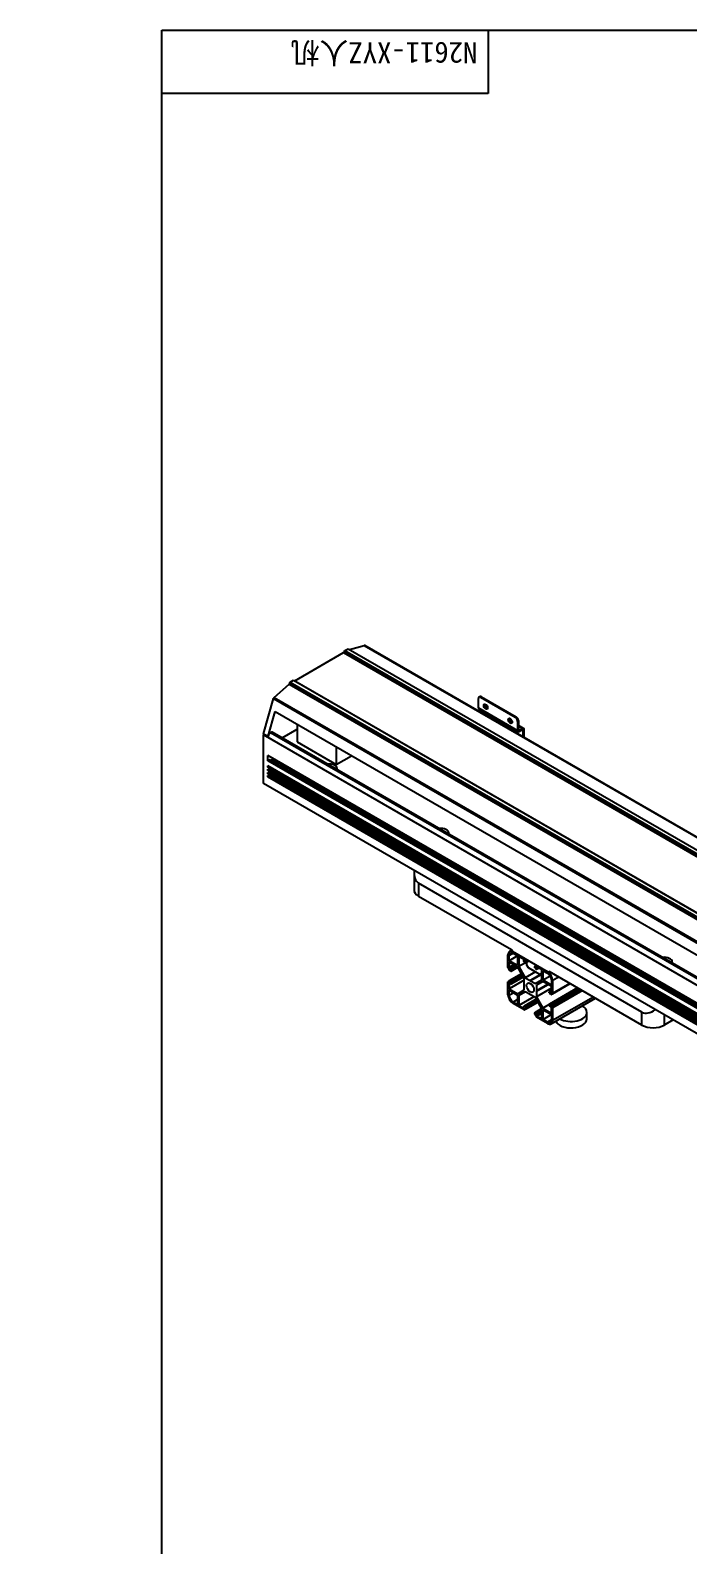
# Model space of a CAD drawing. Header units: millimetres. Extents: x 0 to 6044, y -1712 to 410.
# Drawn here: x 0 to 124.9, y 122.3 to 410 of the extents above; entities that cross this region are included whole.
import ezdxf
from ezdxf import colors
from ezdxf.entities.mleader import LeaderData, LeaderLine
from ezdxf.math import Vec2, Vec3

# ---------------------------------------------------------------- set-up
doc = ezdxf.new("R2010")
doc.units = ezdxf.units.MM
for name, color, linetype in [('1211-TDT-4040S-8', 7, 'Continuous'), ('1212-GN_31611', 7, 'Continuous'), ('1221-第一轴同步带安装板', 7, 'Continuous'), ('1221-脚钉', 7, 'Continuous'), ('Default', 7, 'Continuous'), ('LHBT10-S1000-1', 7, 'Continuous'), ('加宽感应片-LRDU', 7, 'Continuous'), ('图框', 7, 'Continuous')]:
    doc.layers.add(name, color=color, linetype=linetype)

# ---------------------------------------------------------------- blocks, each defined once
blk = doc.blocks.new('SE1')
at = {"layer": '1211-TDT-4040S-8', "color": 7, "linetype": 'Continuous'}
for p, q in [((90.74, 231.92), (90.74, 234.35)), ((91.7, 234.63), (90.98, 234.21)), ((90.98, 233.21), (90.98, 234.21)), ((92.57, 234.13), (90.98, 233.21)), ((92.57, 232.29), (90.98, 233.21)), ((91.45, 235.21), (91.02, 234.96)), ((91.7, 234.9), (93.8, 233.69)), ((91.7, 234.63), (92.57, 234.13)), ((92.57, 234.13), (92.57, 232.29)), ((92.8, 233.99), (92.8, 232.1)), ((93.67, 233.49), (92.8, 233.99)), ((93.78, 233.08), (93.78, 233.31)), ((94.01, 233.56), (93.9, 233.5)), ((94.22, 233.44), (94.01, 233.32)), ((94.08, 232.82), (94.69, 233.17)), ((94.43, 233.32), (94.11, 233.13)), ((94.64, 233.2), (94.11, 232.89)), ((94.11, 233.13), (94.11, 232.89)), ((90.98, 232.94), (90.98, 231.93)), ((92.61, 231.99), (90.98, 232.94)), ((91.84, 232.44), (90.98, 231.93)), ((93.34, 230.73), (90.98, 229.37)), ((91.27, 231.25), (91.06, 231.37)), ((93.36, 230.69), (91.06, 229.36)), ((92.06, 232.31), (91.08, 231.75)), ((91.08, 231.75), (91.27, 231.64)), ((92.25, 232.2), (91.27, 231.64)), ((93.47, 230.51), (91.27, 229.24)), ((91.35, 231.24), (92.62, 231.98)), ((92.46, 232.08), (91.38, 231.46)), ((92.59, 232.01), (91.38, 231.31)), ((91.38, 231.46), (91.38, 231.31)), ((93.58, 230.32), (91.38, 229.06)), ((93.64, 230.21), (91.38, 228.91)), ((93.84, 229.87), (92.61, 231.99)), ((94.04, 232.82), (92.8, 232.1)), ((92.8, 232.1), (94.03, 229.98)), ((94.01, 232.83), (93.88, 232.9)), ((95.96, 231.09), (94.03, 229.98)), ((97.17, 230.75), (94.93, 229.45)), ((97.17, 230.62), (95.04, 229.39)), ((95.85, 231.88), (95.85, 232.13)), ((96.1, 232.32), (95.89, 232.2)), ((96.07, 232.25), (95.96, 232.19)), ((96.09, 231.63), (95.96, 231.7)), ((96.13, 232.34), (96.1, 232.32)), ((96.16, 231.62), (96.53, 231.83)), ((96.17, 232.31), (98.27, 231.1)), ((96.3, 231.97), (96.19, 231.91)), ((96.19, 231.91), (96.19, 231.69)), ((96.49, 231.86), (96.19, 231.69)), ((97.17, 231.47), (96.3, 231.97)), ((97.17, 229.58), (97.17, 231.47)), ((97.4, 229.5), (97.4, 231.33)), ((97.4, 231.33), (98.27, 230.83)), ((98.78, 230.29), (97.4, 229.5)), ((90.74, 226.75), (90.74, 229.18)), ((90.98, 229.37), (90.77, 229.25)), ((90.95, 229.3), (90.85, 229.24)), ((93.84, 229.55), (90.98, 227.89)), ((91.08, 228.96), (90.98, 228.9)), ((90.98, 228.9), (90.98, 227.89)), ((90.98, 227.89), (92.61, 226.95)), ((90.98, 226.62), (90.98, 227.62)), ((90.98, 227.62), (92.57, 226.7)), ((91.06, 229.36), (91.27, 229.24)), ((91.27, 228.85), (91.08, 228.96)), ((91.35, 228.84), (93.66, 230.18)), ((91.38, 229.06), (91.38, 228.91)), ((92.61, 226.95), (93.84, 227.66)), ((94.03, 227.33), (92.8, 226.62)), ((93.84, 228.82), (93.84, 229.87)), ((93.9, 228.72), (93.84, 228.82)), ((93.9, 228.73), (93.84, 228.7)), ((93.84, 228.7), (93.9, 228.72)), ((93.84, 227.66), (93.84, 228.7)), ((94.03, 229.98), (94.93, 229.45)), ((94.93, 226.81), (94.03, 227.33)), ((94.93, 229.45), (94.98, 229.35)), ((94.98, 229.35), (95.04, 229.39)), ((95.04, 229.39), (95.94, 228.87)), ((95.94, 228.87), (97.17, 229.58)), ((96.13, 227.5), (96.07, 227.48)), ((96.07, 227.48), (96.13, 227.38)), ((97.36, 229.25), (96.13, 228.55)), ((98.26, 228.73), (96.13, 227.5)), ((98.37, 228.67), (96.13, 227.38)), ((96.13, 228.55), (96.13, 227.5)), ((98.99, 227.99), (96.13, 226.33)), ((96.13, 227.38), (96.13, 226.33)), ((98.99, 228.31), (97.36, 229.25)), ((98.99, 228.58), (97.4, 229.5)), ((103.98, 228.05), (98.62, 224.96)), ((98.99, 227.58), (98.62, 227.36)), ((104.02, 228.03), (98.7, 224.95)), ((98.99, 227.52), (98.7, 227.35)), ((98.7, 227.35), (98.89, 227.24)), ((104.23, 227.9), (98.91, 224.83)), ((98.99, 229.58), (98.99, 228.58)), ((98.99, 227.3), (98.99, 228.31)), ((104.45, 227.78), (99.01, 224.65)), ((104.66, 227.66), (99.12, 224.46)), ((99.2, 226.95), (102.54, 228.88)), ((100.39, 230.12), (99.23, 229.45)), ((99.23, 229.45), (99.23, 227.02)), ((102.49, 228.91), (99.23, 227.02)), ((104.87, 227.54), (99.23, 224.28)), ((91.84, 227.12), (90.98, 226.62)), ((92.57, 225.87), (91.7, 225.37)), ((92.57, 224.87), (91.7, 225.37)), ((93.8, 223.89), (91.7, 225.1)), ((92.57, 226.7), (92.57, 224.87)), ((92.8, 226.62), (92.8, 224.73)), ((95.66, 226.39), (92.8, 224.73)), ((92.8, 224.73), (93.67, 224.23)), ((93.78, 224.29), (93.78, 224.51)), ((96.12, 225.92), (93.81, 224.58)), ((96.14, 225.88), (93.88, 224.57)), ((93.88, 224.57), (94.01, 224.5)), ((96.21, 225.77), (94.01, 224.5)), ((94.08, 224), (96.44, 225.36)), ((96.31, 225.58), (94.11, 224.32)), ((96.42, 225.4), (94.11, 224.07)), ((94.98, 226.85), (94.93, 226.81)), ((94.99, 226.84), (94.93, 226.81)), ((95.04, 226.75), (94.98, 226.85)), ((95.94, 226.22), (95.04, 226.75)), ((97.17, 224.1), (95.94, 226.22)), ((96.13, 226.33), (97.36, 224.21)), ((98.59, 224.92), (97.36, 224.21)), ((98.59, 227.14), (98.59, 227.29)), ((98.59, 224.74), (98.59, 224.89)), ((98.91, 226.84), (98.7, 226.96)), ((98.7, 224.95), (98.91, 224.83)), ((98.89, 224.45), (98.7, 224.56)), ((98.99, 227.3), (98.89, 227.24)), ((98.95, 221.24), (107.37, 226.1)), ((98.98, 226.83), (99.2, 226.95)), ((99.12, 226.96), (99.01, 226.9)), ((106.97, 226.32), (99.23, 221.85)), ((93.78, 224.29), (93.67, 224.23)), ((93.87, 223.88), (94.08, 224)), ((94.01, 224.01), (93.9, 223.95)), ((94.11, 224.32), (94.11, 224.07)), ((95.85, 223.07), (95.85, 223.31)), ((97.16, 224.12), (95.89, 223.38)), ((97.17, 224.07), (95.96, 223.37)), ((95.96, 223.37), (96.09, 223.3)), ((97.17, 223.92), (96.09, 223.3)), ((98.27, 221.3), (96.17, 222.52)), ((97.17, 223.68), (96.19, 223.12)), ((97.17, 223.46), (96.19, 222.9)), ((96.19, 223.12), (96.19, 222.9)), ((97.17, 223.21), (96.3, 222.71)), ((96.3, 222.71), (97.17, 222.21)), ((97.17, 222.21), (97.17, 224.1)), ((97.36, 224.21), (98.99, 223.26)), ((97.4, 222.07), (97.4, 223.91)), ((97.4, 223.91), (98.99, 222.99)), ((98.99, 222.99), (97.4, 222.07)), ((98.27, 221.57), (97.4, 222.07)), ((98.99, 221.99), (98.27, 221.57)), ((98.99, 223.26), (98.99, 224.27)), ((98.99, 222.99), (98.99, 221.99)), ((99.23, 224.28), (99.23, 221.85))]:
    blk.add_line(p, q, dxfattribs=at)
for centre, major_axis, start_param, end_param in [((91.7, 233.8), (0.68, -1.17), 2.356194, 3.926991), ((91.7, 233.8), (0.51, -0.883), 2.356194, 3.926991), ((93.67, 233.37), (0.075, -0.13), 0.785398, 2.356194), ((93.88, 233.02), (0.075, -0.13), 3.926991, 5.497787), ((93.8, 233.56), (-0.075, 0.13), 3.926991, 5.497787), ((94.01, 233.44), (-0.075, 0.13), 0.785398, 2.356194), ((94.01, 233.2), (-0.075, 0.13), 3.926991, 5.497787), ((90.85, 231.86), (0.075, -0.13), 3.926991, 5.497787), ((90.85, 231.62), (0.075, -0.13), 0.785398, 2.356194), ((91.06, 231.49), (0.075, -0.13), 3.926991, 5.497787), ((91.08, 231.87), (-0.075, 0.13), 0.785398, 2.356194), ((91.27, 231.52), (-0.075, 0.13), 3.926991, 5.497787), ((91.27, 231.37), (-0.075, 0.13), 2.356194, 3.926991), ((94.01, 232.95), (-0.075, 0.13), 2.356194, 3.926991), ((95.96, 232.07), (0.075, -0.13), 2.356194, 3.926991), ((95.96, 231.82), (0.075, -0.13), 3.926991, 5.497787), ((95.96, 232.31), (-0.075, 0.13), 2.356194, 3.926991), ((96.17, 232.19), (0.075, -0.13), 2.356194, 3.926991), ((96.09, 231.75), (-0.075, 0.13), 2.356194, 3.926991), ((96.3, 231.85), (0.075, -0.13), 2.356194, 3.926991), ((98.27, 230), (-0.68, 1.17), 3.926991, 5.497787), ((98.27, 230), (-0.51, 0.883), 3.926991, 5.497787), ((90.85, 229.12), (0.075, -0.13), 2.356194, 3.926991), ((90.85, 229.36), (-0.075, 0.13), 2.356194, 3.926991), ((91.06, 229.24), (0.075, -0.13), 2.356194, 3.926991), ((91.08, 228.84), (0.075, -0.13), 2.356194, 3.926991), ((91.27, 229.12), (-0.075, 0.13), 3.926991, 5.497787), ((91.27, 228.97), (-0.075, 0.13), 2.356194, 3.926991), ((98.7, 227.23), (0.075, -0.13), 2.356194, 3.926991), ((91.7, 226.2), (0.68, -1.17), 3.926991, 5.497787), ((91.7, 226.2), (0.51, -0.883), 3.926991, 5.497787), ((93.88, 224.45), (0.075, -0.13), 2.356194, 3.926991), ((94.01, 224.38), (-0.075, 0.13), 3.926991, 5.497787), ((98.7, 227.08), (0.075, -0.13), 3.926991, 5.497787), ((98.7, 224.83), (0.075, -0.13), 2.356194, 3.926991), ((98.7, 224.68), (0.075, -0.13), 3.926991, 5.497787), ((98.89, 227.37), (-0.075, 0.13), 2.356194, 3.926991), ((98.89, 224.33), (0.075, -0.13), 0.785398, 2.356194), ((98.91, 226.96), (-0.075, 0.13), 2.356194, 3.926991), ((98.91, 224.71), (-0.075, 0.13), 3.926991, 5.497787), ((99.12, 226.84), (0.075, -0.13), 2.356194, 3.926991), ((99.12, 224.59), (-0.075, 0.13), 0.785398, 2.356194), ((99.12, 227.08), (-0.075, 0.13), 2.356194, 3.926991), ((99.12, 224.34), (-0.075, 0.13), 3.926991, 5.497787), ((93.67, 224.35), (-0.075, 0.13), 2.356194, 3.926991), ((93.8, 224.01), (-0.075, 0.13), 2.356194, 3.926991), ((94.01, 223.89), (0.075, -0.13), 2.356194, 3.926991), ((94.01, 224.13), (-0.075, 0.13), 2.356194, 3.926991), ((95.96, 223.25), (0.075, -0.13), 2.356194, 3.926991), ((95.96, 223.01), (0.075, -0.13), 3.926991, 5.497787), ((95.96, 222.76), (0.075, -0.13), 0.785398, 2.356194), ((96.17, 222.64), (0.075, -0.13), 3.926991, 5.497787), ((96.09, 223.18), (-0.075, 0.13), 3.926991, 5.497787), ((96.3, 222.83), (-0.075, 0.13), 0.785398, 2.356194), ((98.27, 222.41), (-0.51, 0.883), 2.356194, 3.926991), ((98.27, 222.41), (-0.68, 1.17), 2.356194, 3.926991)]:
    blk.add_ellipse(centre, major_axis=major_axis, ratio=0.57735, start_param=start_param, end_param=end_param, dxfattribs=at)
blk.add_ellipse((94.98, 228.1), major_axis=(0.495, -0.857), ratio=0.57735, dxfattribs=at)
at = {"layer": '1212-GN_31611', "color": 7, "linetype": 'Continuous'}
for p, q in [((94.35, 232.39), (94.35, 232.97)), ((94.67, 231.84), (94.35, 232.39)), ((96.79, 230.61), (94.67, 231.84)), ((97.11, 230.79), (96.79, 230.61)), ((97.11, 231.51), (97.11, 230.79)), ((97.17, 230.83), (97.11, 230.79))]:
    blk.add_line(p, q, dxfattribs=at)
at = {"layer": '1221-第一轴同步带安装板', "color": 7, "linetype": 'Continuous'}
for p, q in [((72.89, 249.88), (72.89, 246.72)), ((73.77, 247.94), (73.77, 245.49)), ((116.2, 223.45), (73.77, 247.94)), ((73.77, 245.49), (91.38, 235.33)), ((91.38, 235.33), (91.59, 234.96)), ((98.38, 231.04), (91.59, 234.96)), ((98.38, 231.04), (98.59, 231.16)), ((116.2, 221), (98.59, 231.16)), ((116.2, 221), (116.2, 223.45)), ((120.44, 222.96), (120.44, 221)), ((122.14, 221.98), (120.44, 221))]:
    blk.add_line(p, q, dxfattribs=at)
for centre, major_axis, start_param, end_param in [((75.89, 251.62), (-2.12, -3.67), 5.35589, 6.283185), ((75.89, 246.72), (3, 0), 3.141593, 3.926991), ((118.32, 227.12), (2.12, 3.67), 3.141593, 4.068888), ((118.32, 222.22), (3, 0), 3.926991, 5.497787)]:
    blk.add_ellipse(centre, major_axis=major_axis, ratio=0.57735, start_param=start_param, end_param=end_param, dxfattribs=at)
at = {"layer": '1221-脚钉', "color": 7, "linetype": 'Continuous'}
for p, q in [((104.85, 224.63), (104.84, 224.64)), ((105.73, 222.18), (105.73, 223.41))]:
    blk.add_line(p, q, dxfattribs=at)
for centre, major_axis, start_param, end_param in [((102.73, 223.41), (3, 0), 0, 0.785398), ((102.73, 222.18), (3, 0), 3.403392, 6.283185), ((102.73, 223.41), (3, 0), 3.923387, 6.283185), ((102.73, 224.63), (1.5, 0), -0.905535, -0.665261)]:
    blk.add_ellipse(centre, major_axis=major_axis, ratio=0.57735, start_param=start_param, end_param=end_param, dxfattribs=at)
at = {"layer": 'LHBT10-S1000-1', "color": 7, "linetype": 'Continuous'}
for p, q in [((50.27, 286.43), (59.51, 291.76)), ((59.51, 291.76), (247.27, 183.36)), ((59.69, 291.99), (59.75, 292.14)), ((59.69, 291.99), (247.27, 183.69)), ((59.75, 292.14), (60.39, 292.51)), ((59.75, 292.14), (247.27, 183.88)), ((60.39, 292.51), (247.27, 184.62)), ((60.64, 292.37), (63.43, 293.12)), ((63.43, 293.12), (247.27, 186.98)), ((247.27, 187.03), (63.53, 293.11)), ((46.35, 283.26), (49.19, 285.77)), ((49.19, 285.77), (275.72, 154.98)), ((49.31, 285.96), (49.39, 286.16)), ((49.31, 285.96), (275.95, 155.11)), ((49.39, 286.16), (50.03, 286.53)), ((49.39, 286.16), (276.16, 155.24)), ((50.03, 286.53), (276.8, 155.6)), ((50.27, 286.43), (276.83, 155.62)), ((44.32, 276.35), (46.21, 283.03)), ((46.21, 283.03), (273.34, 151.89)), ((46.35, 283.26), (273.61, 152.05)), ((45.17, 275.86), (46.5, 280.57)), ((46.5, 280.57), (273.18, 149.7)), ((44.32, 276.35), (45.17, 275.86)), ((45.88, 276.66), (45.66, 276.54)), ((273.22, 145.16), (45.66, 276.54)), ((273.18, 145.43), (45.88, 276.66)), ((273.18, 145.48), (45.95, 276.67)), ((47.83, 275.58), (50.68, 277.23)), ((50.68, 278.16), (50.68, 274.78)), ((292.18, 132.99), (44.28, 276.11)), ((44.28, 266.92), (44.28, 276.11)), ((50.68, 274.78), (58.1, 270.49)), ((58.1, 273.88), (58.1, 270.49)), ((289.78, 130.94), (45.13, 272.19)), ((45.13, 271.21), (45.13, 272.19)), ((45.45, 271.4), (45.13, 271.21)), ((289.77, 129.97), (45.13, 271.21)), ((289.77, 130.34), (45.45, 271.4)), ((46.09, 271.46), (45.72, 271.24)), ((46.09, 271.64), (46.09, 271.46)), ((289.77, 130.77), (46.09, 271.46)), ((58.1, 270.49), (61.03, 272.18)), ((289.77, 128.99), (45.13, 270.23)), ((45.13, 269.99), (45.13, 270.23)), ((45.24, 270.05), (45.13, 269.99)), ((289.77, 128.75), (45.13, 269.99)), ((289.77, 128.38), (45.13, 269.62)), ((45.13, 269.37), (45.13, 269.62)), ((45.24, 269.44), (45.13, 269.37)), ((289.71, 128.17), (45.13, 269.37)), ((289.39, 127.98), (45.13, 269.01)), ((45.13, 268.76), (45.13, 269.01)), ((45.24, 268.82), (45.13, 268.76)), ((289.18, 127.86), (45.13, 268.76)), ((288.86, 127.68), (45.13, 268.39)), ((45.13, 268.15), (45.13, 268.39)), ((45.24, 268.21), (45.13, 268.15)), ((288.65, 127.56), (45.13, 268.15)), ((45.24, 270.17), (45.24, 270.05)), ((289.77, 128.87), (45.24, 270.05)), ((45.24, 269.56), (45.24, 269.44)), ((289.77, 128.26), (45.24, 269.44)), ((45.24, 268.95), (45.24, 268.82)), ((289.28, 127.92), (45.24, 268.82)), ((45.24, 268.33), (45.24, 268.21)), ((288.75, 127.62), (45.24, 268.21)), ((287.16, 126.7), (44.28, 266.92))]:
    blk.add_line(p, q, dxfattribs=at)
for centre, major_axis, start_param, end_param in [((59.51, 292), (-0.15, -0.26), 0.785398, 1.832596), ((63.38, 292.85), (-0.15, -0.26), 3.141593, 3.665191), ((49.13, 285.98), (-0.15, -0.26), 1.047198, 1.832596), ((50.27, 286.67), (0.15, 0.26), 3.757072, 3.926991), ((46.41, 283.05), (-0.15, -0.26), 4.18879, 5.125747), ((44.82, 276.42), (-0.375, -0.65), 5.125747, 5.497787), ((45.66, 275.93), (0.375, 0.65), 0.785398, 1.984155), ((45.88, 276.54), (-0.075, -0.13), 3.141593, 3.926991), ((56.8, 269.74), (1.5, 0), 0, 1.784068), ((56.8, 269.74), (1.5, 0), 6.069914, 6.283185), ((78.01, 257.49), (1.5, 0), 0, 1.784068), ((78.01, 257.49), (1.5, 0), 6.069914, 6.283185), ((120.44, 233), (1.5, 0), 0, 1.784068), ((120.44, 233), (1.5, 0), 6.069914, 6.283185)]:
    blk.add_ellipse(centre, major_axis=major_axis, ratio=0.57735, start_param=start_param, end_param=end_param, dxfattribs=at)
at = {"layer": '加宽感应片-LRDU', "color": 7, "linetype": 'Continuous'}
for p, q in [((85.12, 281.25), (85.12, 283.03)), ((85.41, 283.4), (85.24, 283.3)), ((85.71, 283.37), (85.54, 283.28)), ((85.54, 283.28), (92.12, 279.48)), ((85.71, 283.37), (92.29, 279.58)), ((85.12, 281.25), (92.54, 276.96)), ((85.22, 281.04), (92.64, 276.75)), ((86.22, 280.46), (86.22, 280.01)), ((86.87, 281.31), (86.33, 281.62)), ((86.85, 281.16), (86.43, 281.41)), ((92.12, 279.48), (92.29, 279.58)), ((91.54, 278.62), (91, 278.93)), ((91.52, 278.47), (91.1, 278.71)), ((92.71, 278.84), (92.54, 278.74)), ((92.54, 278.74), (92.54, 276.96)), ((92.71, 278.84), (92.71, 277.06)), ((93.72, 277.35), (92.71, 277.94)), ((93.49, 277.33), (92.71, 277.78)), ((92.87, 276.97), (92.71, 277.06)), ((92.87, 276.97), (93.49, 277.33)), ((92.87, 276.78), (93.49, 277.13)), ((93.49, 277.13), (93.65, 277.04)), ((93.65, 275.72), (93.65, 277.04)), ((93.82, 275.62), (93.82, 277.14))]:
    blk.add_line(p, q, dxfattribs=at)
for centre, major_axis, start_param, end_param in [((85.54, 282.79), (0.3, -0.52), 2.356194, 3.926991), ((85.71, 282.88), (0.3, -0.52), 2.356194, 3.141593), ((85.45, 281.44), (0.23, 0.399), 2.356194, 3.141593), ((86.67, 281.6), (0.262, -0.455), 3.470753, 5.954025), ((91.34, 278.9), (0.262, -0.455), 3.470753, 5.954025), ((92.12, 278.99), (0.3, -0.52), 0.785398, 2.356194), ((92.29, 279.09), (-0.3, 0.52), 3.926991, 5.497787), ((92.87, 277.15), (0.23, 0.399), 2.356194, 3.926991), ((92.87, 277.15), (0.11, 0.191), 2.356194, 3.926991), ((93.49, 276.95), (-0.23, -0.399), 2.356194, 3.926991), ((93.49, 276.95), (-0.11, -0.191), 2.356194, 3.926991)]:
    blk.add_ellipse(centre, major_axis=major_axis, ratio=0.57735, start_param=start_param, end_param=end_param, dxfattribs=at)
for centre in [(86.5, 281.5), (91.17, 278.8)]:
    blk.add_ellipse(centre, major_axis=(0.262, -0.455), ratio=0.57735, dxfattribs=at)
blk = doc.blocks.new('_DOT')
at = {"color": 0}
blk.add_line((0, 0), (-1, 0), dxfattribs=at)
at = {"color": 0, "const_width": 0.333}
blk.add_lwpolyline([(-0.1665, 0, 1), (0.1665, 0, 1)], format="xyb", close=True, dxfattribs=at)

msp = doc.modelspace()

# ---------------------------------------------------------------- linework, layer by layer
msp.add_line((25, 410), (584, 410))
at = {"layer": '图框', "color": 7, "linetype": 'Continuous'}
for p, q in [((25, 10), (25, 410)), ((87, 410), (87, 398)), ((87, 398), (25, 398))]:
    msp.add_line(p, q, dxfattribs=at)

# ---------------------------------------------------------------- block references
at = {"layer": 'Default'}
msp.add_blockref('SE1', (0, 0), dxfattribs=at)

# ---------------------------------------------------------------- leaders
at = {"layer": '图框', "color": 7, "linetype": 'Continuous'}
ml = msp.add_multileader_mtext('Standard', dxfattribs=at)
ml.set_content('{\\pxsm0.9;\\f宋体|b0||i0||c0|p34;\\W1.;N2611-XYZ人机\\P}', color=7)
ml.set_leader_properties()
ml.set_arrow_properties(name='DOT')
ml.build(insert=Vec2(0, 0))
ml.multileader.update_dxf_attribs({"leader_type": 0, "dogleg_length": 0})
ctx = ml.context
ctx.base_point, ctx.landing_gap_size = Vec3(87.678, 406.045), 1.4
ctx.text_align_type = 1
notes = []
notes.append((ctx, [(0, (0, 0, 0), (0, 0), (1, 0), 1, [])]))
ctx.mtext.insert, ctx.mtext.text_direction, ctx.mtext.rotation, ctx.mtext.alignment = Vec3(67.222, 403.743), Vec3(-1, 0), 3.1415927, 2
ml = msp.add_multileader_mtext('Standard', dxfattribs=at)
ml.set_content('{\\pxsm0.9;\\f宋体|b0||i0||c0|p34;\\W1.;N2611-XYZ人机\\P}', color=7)
ml.set_leader_properties()
ml.set_arrow_properties(name='DOT')
ml.build(insert=Vec2(0, 0))
ml.multileader.update_dxf_attribs({"leader_type": 0, "dogleg_length": 0})
ctx = ml.context
ctx.base_point, ctx.landing_gap_size, ctx.plane_origin = Vec3(646.678, 293.045), 1.4, Vec3(559, 5)
ctx.text_align_type = 1
notes.append((ctx, [(0, (0, 0, 0), (0, 0), (1, 0), 1, [])]))
ctx.mtext.insert, ctx.mtext.text_direction, ctx.mtext.rotation, ctx.mtext.alignment = Vec3(626.222, 290.743), Vec3(-1, 0), 3.1415927, 2
ml = msp.add_multileader_mtext('Standard', dxfattribs=at)
ml.set_content('{\\pxsm0.9;\\f宋体|b0||i0||c0|p34;\\W1.;N2611-XYZ人机\\P}', color=7)
ml.set_leader_properties()
ml.set_arrow_properties(name='DOT')
ml.build(insert=Vec2(0, 0))
ml.multileader.update_dxf_attribs({"leader_type": 0, "dogleg_length": 0})
ctx = ml.context
ctx.base_point, ctx.landing_gap_size, ctx.plane_origin = Vec3(1036.678, 293.045), 1.4, Vec3(949, 5)
ctx.text_align_type = 1
notes.append((ctx, [(0, (0, 0, 0), (0, 0), (1, 0), 1, [])]))
ctx.mtext.insert, ctx.mtext.text_direction, ctx.mtext.rotation, ctx.mtext.alignment = Vec3(1016.222, 290.743), Vec3(-1, 0), 3.1415927, 2
for ctx, leaders in notes:
    for number, flags, end, landing, length, lines in leaders:
        leader = LeaderData()
        leader.index, (leader.has_last_leader_line, leader.has_dogleg_vector, leader.attachment_direction) = number, flags
        leader.last_leader_point, leader.dogleg_vector, leader.dogleg_length = Vec3(end), Vec3(landing), length
        for number, points, colour, breaks in lines:
            line = LeaderLine()
            line.index, line.vertices, line.color, line.breaks = number, Vec3.list(points), colors.encode_raw_color(colour), breaks
            leader.lines.append(line)
        ctx.leaders.append(leader)

doc.saveas('drawing.dxf')
